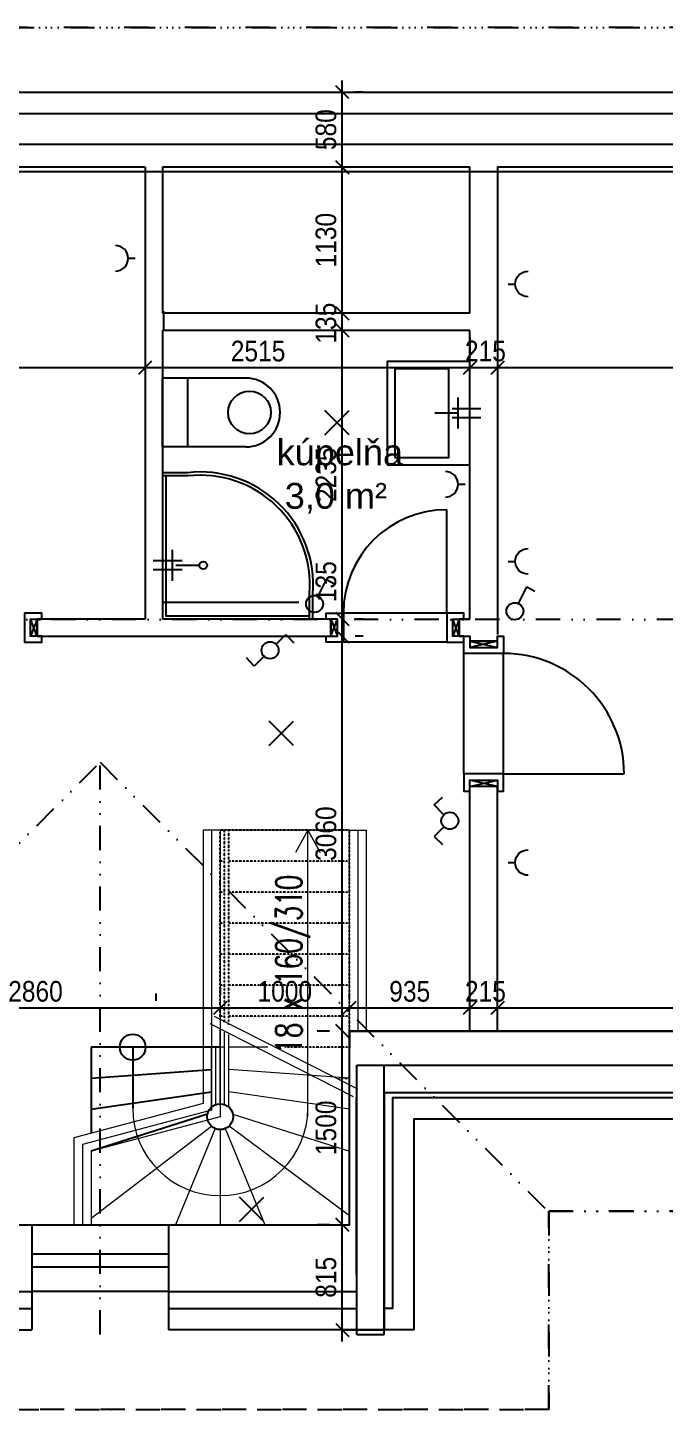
# Model space of a CAD drawing. Header units: millimetres. Extents: x 0 to 97365, y 0 to 29700.
# Drawn here: x 76260 to 81189, y 13416 to 24118 of the extents above; entities that cross this region are included whole.
import ezdxf
from ezdxf.enums import TextEntityAlignment as Align
from ezdxf.lldxf.tags import DXFTag

# ---------------------------------------------------------------- set-up
doc = ezdxf.new("R2010")
doc.units = ezdxf.units.MM
doc.linetypes.add('DIVIDE', pattern=[1.25, 0.5, -0.25, 0, -0.25, 0, -0.25])
doc.linetypes.add('DIVIDE2', pattern=[0.625, 0.25, -0.125, 0, -0.125, 0, -0.125])
for name, color, linetype in [('budovy', 3, 'Continuous'), ('DIM_100', 64, 'Continuous'), ('DVE_REZ', 1, 'Continuous'), ('EL_SVE', 52, 'Continuous'), ('EL_ZAS', 84, 'Continuous'), ('KOTY', 96, 'Continuous'), ('MUR_POH', 64, 'Continuous'), ('MUR_REZ', 3, 'Continuous'), ('OCE-POH', 151, 'Continuous'), ('SAD_REZ', 9, 'Continuous'), ('SAN-POH', 151, 'Continuous'), ('SAN_POH', 151, 'Continuous'), ('SCH-NAD', 1, 'DIVIDE'), ('TXT_50_MIESTN', 7, 'Continuous')]:
    doc.layers.add(name, color=color, linetype=linetype)
doc.layers.add('NOVE_MUR_YTONG', color=8, linetype='Continuous', lineweight=5)
doc.layers.add('Schodiљtм', color=7, linetype='Continuous', lineweight=9)
doc.layers.add('PLO_LIN', color=6, linetype='Continuous', plot=False)
doc.styles.add('ARIAL', font='ARIAL.TTF', dxfattribs={"height": 250})
doc.styles.add('ROMANS', font='ARIAL.TTF', dxfattribs={"width": 0.85})
doc.styles.add('SIMPLEX', font='SIMPLEX.SHX', dxfattribs={"width": 0.7})
tags = doc.linetypes.add('DASHED', pattern=[0.75, 0.5, -0.25]).pattern_tags.tags
tags[6:7] = [DXFTag(74, 4), DXFTag(75, 0), DXFTag(340, '0'), DXFTag(46, 1.0), DXFTag(50, 0.0), DXFTag(44, 0.0), DXFTag(45, 0.0)]
tags[4:5] = [DXFTag(74, 4), DXFTag(75, 0), DXFTag(340, '0'), DXFTag(46, 1.0), DXFTag(50, 0.0), DXFTag(44, 0.0), DXFTag(45, 0.0)]
doc.dimstyles.new('PAJO1-studia', dxfattribs={"dimtxt": 160, "dimasz": 100, "dimexe": 100, "dimexo": 250, "dimgap": 45, "dimtad": 1, "dimdec": 0, "dimrnd": 5, "dimtxsty": 'ROMANS', "dimblk": 'OBLIQUE', "dimcen": 200, "dimdle": 90, "dimadec": 0, "dimazin": 0, "dimtfac": 1, "dimtdec": 0, "dimtmove": 1, "dimatfit": 3, "dimfxl": 0, "dimarcsym": 0})

# ---------------------------------------------------------------- blocks, each defined once
blk = doc.blocks.new('zasuvka')
at = {"layer": 'EL_ZAS', "color": 3}
blk.add_line((17552036.3, 14178799.5), (17552016, 14178799.5), dxfattribs=at)
blk.add_arc((17551978.9, 14178799.5), 37.1, 270, 90, dxfattribs=at)
blk = doc.blocks.new('SPINAC STRIEDAVY')
at = {"layer": 'EL_SVE', "color": 3}
for p, q in [((436461.6, -314218.2), (436518.6, -314161.2)), ((436518.6, -314161.2), (436564.1, -314209.8)), ((436334.7, -314345), (436289.2, -314296.4)), ((436391.7, -314288), (436334.7, -314345))]:
    blk.add_line(p, q, dxfattribs=at)
blk.add_circle((436426.6, -314253.1), 49.4, dxfattribs=at)
blk = doc.blocks.new('_OBLIQUE')
at = {"color": 0, "linetype": 'ByBlock'}
blk.add_line((-0.5, -0.5), (0.5, 0.5), dxfattribs=at)
blk = doc.blocks.new('*D12')
at = {"layer": 'Defpoints', "color": 0}
for p in [(72011, 21471), (77170, 21485), (77170, 21471)]:
    blk.add_point(p, dxfattribs=at)
at = {"layer": 'KOTY', "color": 0, "lineweight": -2}
for p, q in [((72011, 21721), (72011, 21585)), ((77170, 21721), (77170, 21585)), ((71921, 21485), (77260, 21485))]:
    blk.add_line(p, q, dxfattribs=at)
at = {"layer": 'KOTY', "color": 0, "lineweight": -2, "xscale": 100, "yscale": 100, "zscale": 100, "rotation": 180}
blk.add_blockref('_OBLIQUE', (72011, 21485), dxfattribs=at)
at = {"layer": 'KOTY', "color": 0, "lineweight": -2, "xscale": 100, "yscale": 100, "zscale": 100}
blk.add_blockref('_OBLIQUE', (77170, 21485), dxfattribs=at)
at = {"layer": 'KOTY', "color": 0, "insert": (74591, 21612), "char_height": 160, "attachment_point": 5, "style": 'ROMANS'}
blk.add_mtext('5160', dxfattribs=at)
blk = doc.blocks.new('*D13')
at = {"layer": 'Defpoints', "color": 0}
for p in [(77170, 21471), (79684, 21485), (79684, 21471)]:
    blk.add_point(p, dxfattribs=at)
at = {"layer": 'KOTY', "color": 0, "lineweight": -2}
for p, q in [((77170, 21721), (77170, 21585)), ((79684, 21721), (79684, 21585)), ((77080, 21485), (79774, 21485))]:
    blk.add_line(p, q, dxfattribs=at)
at = {"layer": 'KOTY', "color": 0, "lineweight": -2, "xscale": 100, "yscale": 100, "zscale": 100, "rotation": 180}
blk.add_blockref('_OBLIQUE', (77170, 21485), dxfattribs=at)
at = {"layer": 'KOTY', "color": 0, "lineweight": -2, "xscale": 100, "yscale": 100, "zscale": 100}
blk.add_blockref('_OBLIQUE', (79684, 21485), dxfattribs=at)
at = {"layer": 'KOTY', "color": 0, "insert": (78044, 21612), "char_height": 160, "attachment_point": 5, "style": 'ROMANS'}
blk.add_mtext('2515', dxfattribs=at)
blk = doc.blocks.new('*D14')
at = {"layer": 'Defpoints', "color": 0}
for p in [(79684, 21471), (79898, 21485), (79898, 21471)]:
    blk.add_point(p, dxfattribs=at)
at = {"layer": 'KOTY', "color": 0, "lineweight": -2}
for p, q in [((79684, 21721), (79684, 21585)), ((79898, 21721), (79898, 21585)), ((79594, 21485), (79988, 21485))]:
    blk.add_line(p, q, dxfattribs=at)
at = {"layer": 'KOTY', "color": 0, "lineweight": -2, "xscale": 100, "yscale": 100, "zscale": 100, "rotation": 180}
blk.add_blockref('_OBLIQUE', (79684, 21485), dxfattribs=at)
at = {"layer": 'KOTY', "color": 0, "lineweight": -2, "xscale": 100, "yscale": 100, "zscale": 100}
blk.add_blockref('_OBLIQUE', (79898, 21485), dxfattribs=at)
at = {"layer": 'KOTY', "color": 0, "insert": (79804, 21612), "char_height": 160, "attachment_point": 5, "style": 'ROMANS'}
blk.add_mtext('215', dxfattribs=at)
blk = doc.blocks.new('*D15')
at = {"layer": 'Defpoints', "color": 0}
for p in [(79898, 21471), (85831, 21485), (85831, 21471)]:
    blk.add_point(p, dxfattribs=at)
at = {"layer": 'KOTY', "color": 0, "lineweight": -2}
for p, q in [((79898, 21721), (79898, 21585)), ((85831, 21721), (85831, 21585)), ((79808, 21485), (85921, 21485))]:
    blk.add_line(p, q, dxfattribs=at)
at = {"layer": 'KOTY', "color": 0, "lineweight": -2, "xscale": 100, "yscale": 100, "zscale": 100, "rotation": 180}
blk.add_blockref('_OBLIQUE', (79898, 21485), dxfattribs=at)
at = {"layer": 'KOTY', "color": 0, "lineweight": -2, "xscale": 100, "yscale": 100, "zscale": 100}
blk.add_blockref('_OBLIQUE', (85831, 21485), dxfattribs=at)
at = {"layer": 'KOTY', "color": 0, "insert": (82864, 21612), "char_height": 160, "attachment_point": 5, "style": 'ROMANS'}
blk.add_mtext('5935', dxfattribs=at)
blk = doc.blocks.new('*D29')
at = {"layer": 'Defpoints', "color": 0}
for p in [(78696, 14847), (78751, 14847), (78441, 14031)]:
    blk.add_point(p, dxfattribs=at)
at = {"layer": 'KOTY', "color": 0, "lineweight": -2}
for p, q in [((78696, 13941), (78696, 14937)), ((78501, 14847), (78596, 14847)), ((78691, 14031), (78796, 14031))]:
    blk.add_line(p, q, dxfattribs=at)
at = {"layer": 'KOTY', "color": 0, "lineweight": -2, "xscale": 100, "yscale": 100, "zscale": 100}
for p, rotation in [((78696, 14847), 90), ((78696, 14031), 270)]:
    blk.add_blockref('_OBLIQUE', p, dxfattribs=dict(at, rotation=rotation))
at = {"layer": 'KOTY', "color": 0, "insert": (78570, 14439), "char_height": 160, "attachment_point": 5, "rotation": 90, "style": 'ROMANS'}
blk.add_mtext('815', dxfattribs=at)
blk = doc.blocks.new('*D30')
at = {"layer": 'Defpoints', "color": 0}
for p in [(78696, 16347), (78751, 16347), (78751, 14847)]:
    blk.add_point(p, dxfattribs=at)
at = {"layer": 'KOTY', "color": 0, "lineweight": -2}
for p, q in [((78696, 14757), (78696, 16437)), ((78501, 16347), (78596, 16347)), ((78501, 14847), (78596, 14847))]:
    blk.add_line(p, q, dxfattribs=at)
at = {"layer": 'KOTY', "color": 0, "lineweight": -2, "xscale": 100, "yscale": 100, "zscale": 100}
for p, rotation in [((78696, 16347), 90), ((78696, 14847), 270)]:
    blk.add_blockref('_OBLIQUE', p, dxfattribs=dict(at, rotation=rotation))
at = {"layer": 'KOTY', "color": 0, "insert": (78570, 15597), "char_height": 160, "attachment_point": 5, "rotation": 90, "style": 'ROMANS'}
blk.add_mtext('1500', dxfattribs=at)
blk = doc.blocks.new('*D31')
at = {"layer": 'Defpoints', "color": 0}
for p in [(78608, 19404), (78696, 19404), (78751, 16347)]:
    blk.add_point(p, dxfattribs=at)
at = {"layer": 'KOTY', "color": 0, "lineweight": -2}
for p, q in [((78696, 16257), (78696, 19494)), ((78858, 19404), (78796, 19404)), ((78501, 16347), (78596, 16347))]:
    blk.add_line(p, q, dxfattribs=at)
at = {"layer": 'KOTY', "color": 0, "lineweight": -2, "xscale": 100, "yscale": 100, "zscale": 100}
for p, rotation in [((78696, 19404), 90), ((78696, 16347), 270)]:
    blk.add_blockref('_OBLIQUE', p, dxfattribs=dict(at, rotation=rotation))
at = {"layer": 'KOTY', "color": 0, "insert": (78570, 17875), "char_height": 160, "attachment_point": 5, "rotation": 90, "style": 'ROMANS'}
blk.add_mtext('3060', dxfattribs=at)
blk = doc.blocks.new('*D32')
at = {"layer": 'Defpoints', "color": 0}
for p in [(78608, 19537), (78696, 19537), (78608, 19404)]:
    blk.add_point(p, dxfattribs=at)
at = {"layer": 'KOTY', "color": 0, "lineweight": -2}
for p, q in [((78696, 19537), (78696, 20016)), ((78696, 19314), (78696, 19537)), ((78858, 19537), (78796, 19537)), ((78858, 19404), (78796, 19404))]:
    blk.add_line(p, q, dxfattribs=at)
at = {"layer": 'KOTY', "color": 0, "lineweight": -2, "xscale": 100, "yscale": 100, "zscale": 100}
for p, rotation in [((78696, 19537), 90), ((78696, 19404), 270)]:
    blk.add_blockref('_OBLIQUE', p, dxfattribs=dict(at, rotation=rotation))
at = {"layer": 'KOTY', "color": 0, "insert": (78570, 19827), "char_height": 160, "attachment_point": 5, "rotation": 90, "style": 'ROMANS'}
blk.add_mtext('135', dxfattribs=at)
blk = doc.blocks.new('*D33')
at = {"layer": 'Defpoints', "color": 0}
for p in [(78608, 21773), (78696, 21773), (78608, 19537)]:
    blk.add_point(p, dxfattribs=at)
at = {"layer": 'KOTY', "color": 0, "lineweight": -2}
for p, q in [((78696, 19447), (78696, 21863)), ((78858, 21773), (78796, 21773)), ((78858, 19537), (78796, 19537))]:
    blk.add_line(p, q, dxfattribs=at)
at = {"layer": 'KOTY', "color": 0, "lineweight": -2, "xscale": 100, "yscale": 100, "zscale": 100}
for p, rotation in [((78696, 21773), 90), ((78696, 19537), 270)]:
    blk.add_blockref('_OBLIQUE', p, dxfattribs=dict(at, rotation=rotation))
at = {"layer": 'KOTY', "color": 0, "insert": (78570, 20655), "char_height": 160, "attachment_point": 5, "rotation": 90, "style": 'ROMANS'}
blk.add_mtext('2235', dxfattribs=at)
blk = doc.blocks.new('*D34')
at = {"layer": 'Defpoints', "color": 0}
for p in [(78608, 21906), (78696, 21906), (78608, 21773)]:
    blk.add_point(p, dxfattribs=at)
at = {"layer": 'KOTY', "color": 0, "lineweight": -2}
for p, q in [((78696, 21683), (78696, 21996)), ((78858, 21906), (78796, 21906)), ((78858, 21773), (78796, 21773))]:
    blk.add_line(p, q, dxfattribs=at)
at = {"layer": 'KOTY', "color": 0, "lineweight": -2, "xscale": 100, "yscale": 100, "zscale": 100}
for p, rotation in [((78696, 21906), 90), ((78696, 21773), 270)]:
    blk.add_blockref('_OBLIQUE', p, dxfattribs=dict(at, rotation=rotation))
at = {"layer": 'KOTY', "color": 0, "insert": (78570, 21829), "char_height": 160, "attachment_point": 5, "rotation": 90, "style": 'ROMANS'}
blk.add_mtext('135', dxfattribs=at)
blk = doc.blocks.new('*D35')
at = {"layer": 'Defpoints', "color": 0}
for p in [(78608, 23037), (78696, 23037), (78608, 21906)]:
    blk.add_point(p, dxfattribs=at)
at = {"layer": 'KOTY', "color": 0, "lineweight": -2}
for p, q in [((78696, 21816), (78696, 23127)), ((78858, 23037), (78796, 23037)), ((78858, 21906), (78796, 21906))]:
    blk.add_line(p, q, dxfattribs=at)
at = {"layer": 'KOTY', "color": 0, "lineweight": -2, "xscale": 100, "yscale": 100, "zscale": 100}
for p, rotation in [((78696, 23037), 90), ((78696, 21906), 270)]:
    blk.add_blockref('_OBLIQUE', p, dxfattribs=dict(at, rotation=rotation))
at = {"layer": 'KOTY', "color": 0, "insert": (78570, 22472), "char_height": 160, "attachment_point": 5, "rotation": 90, "style": 'ROMANS'}
blk.add_mtext('1130', dxfattribs=at)
blk = doc.blocks.new('*D36')
at = {"layer": 'Defpoints', "color": 0}
for p in [(78608, 23618), (78696, 23618), (78608, 23037)]:
    blk.add_point(p, dxfattribs=at)
at = {"layer": 'KOTY', "color": 0, "lineweight": -2}
for p, q in [((78696, 22947), (78696, 23708)), ((78858, 23618), (78796, 23618)), ((78858, 23037), (78796, 23037))]:
    blk.add_line(p, q, dxfattribs=at)
at = {"layer": 'KOTY', "color": 0, "lineweight": -2, "xscale": 100, "yscale": 100, "zscale": 100}
for p, rotation in [((78696, 23618), 90), ((78696, 23037), 270)]:
    blk.add_blockref('_OBLIQUE', p, dxfattribs=dict(at, rotation=rotation))
at = {"layer": 'KOTY', "color": 0, "insert": (78570, 23328), "char_height": 160, "attachment_point": 5, "rotation": 90, "style": 'ROMANS'}
blk.add_mtext('580', dxfattribs=at)
blk = doc.blocks.new('*D40')
at = {"layer": 'Defpoints', "color": 0}
for p in [(77751, 16526), (77751, 16434), (74891, 16296)]:
    blk.add_point(p, dxfattribs=at)
at = {"layer": 'KOTY', "color": 0, "lineweight": -2}
for p, q in [((74891, 16546), (74891, 16626)), ((77751, 16684), (77751, 16626)), ((74801, 16526), (77841, 16526))]:
    blk.add_line(p, q, dxfattribs=at)
at = {"layer": 'KOTY', "color": 0, "lineweight": -2, "xscale": 100, "yscale": 100, "zscale": 100, "rotation": 180}
blk.add_blockref('_OBLIQUE', (74891, 16526), dxfattribs=at)
at = {"layer": 'KOTY', "color": 0, "lineweight": -2, "xscale": 100, "yscale": 100, "zscale": 100}
blk.add_blockref('_OBLIQUE', (77751, 16526), dxfattribs=at)
at = {"layer": 'KOTY', "color": 0, "insert": (76321, 16653), "char_height": 160, "attachment_point": 5, "style": 'ROMANS'}
blk.add_mtext('2860', dxfattribs=at)
blk = doc.blocks.new('*D41')
at = {"layer": 'Defpoints', "color": 0}
for p in [(78751, 16526), (77751, 16434), (78751, 16347)]:
    blk.add_point(p, dxfattribs=at)
at = {"layer": 'KOTY', "color": 0, "lineweight": -2}
for p, q in [((77751, 16684), (77751, 16626)), ((78751, 16597), (78751, 16626)), ((77661, 16526), (78841, 16526))]:
    blk.add_line(p, q, dxfattribs=at)
at = {"layer": 'KOTY', "color": 0, "lineweight": -2, "xscale": 100, "yscale": 100, "zscale": 100, "rotation": 180}
blk.add_blockref('_OBLIQUE', (77751, 16526), dxfattribs=at)
at = {"layer": 'KOTY', "color": 0, "lineweight": -2, "xscale": 100, "yscale": 100, "zscale": 100}
blk.add_blockref('_OBLIQUE', (78751, 16526), dxfattribs=at)
at = {"layer": 'KOTY', "color": 0, "insert": (78251, 16653), "char_height": 160, "attachment_point": 5, "style": 'ROMANS'}
blk.add_mtext('1000', dxfattribs=at)
blk = doc.blocks.new('*D42')
at = {"layer": 'Defpoints', "color": 0}
for p in [(79684, 16526), (78751, 16347), (79684, 16347)]:
    blk.add_point(p, dxfattribs=at)
at = {"layer": 'KOTY', "color": 0, "lineweight": -2}
for p, q in [((78751, 16597), (78751, 16626)), ((79684, 16597), (79684, 16626)), ((78661, 16526), (79774, 16526))]:
    blk.add_line(p, q, dxfattribs=at)
at = {"layer": 'KOTY', "color": 0, "lineweight": -2, "xscale": 100, "yscale": 100, "zscale": 100, "rotation": 180}
blk.add_blockref('_OBLIQUE', (78751, 16526), dxfattribs=at)
at = {"layer": 'KOTY', "color": 0, "lineweight": -2, "xscale": 100, "yscale": 100, "zscale": 100}
blk.add_blockref('_OBLIQUE', (79684, 16526), dxfattribs=at)
at = {"layer": 'KOTY', "color": 0, "insert": (79218, 16653), "char_height": 160, "attachment_point": 5, "style": 'ROMANS'}
blk.add_mtext('935', dxfattribs=at)
blk = doc.blocks.new('*D43')
at = {"layer": 'Defpoints', "color": 0}
for p in [(79898, 16526), (79684, 16347), (79898, 16347)]:
    blk.add_point(p, dxfattribs=at)
at = {"layer": 'KOTY', "color": 0, "lineweight": -2}
for p, q in [((79684, 16597), (79684, 16626)), ((79898, 16597), (79898, 16626)), ((79594, 16526), (79988, 16526))]:
    blk.add_line(p, q, dxfattribs=at)
at = {"layer": 'KOTY', "color": 0, "lineweight": -2, "xscale": 100, "yscale": 100, "zscale": 100, "rotation": 180}
blk.add_blockref('_OBLIQUE', (79684, 16526), dxfattribs=at)
at = {"layer": 'KOTY', "color": 0, "lineweight": -2, "xscale": 100, "yscale": 100, "zscale": 100}
blk.add_blockref('_OBLIQUE', (79898, 16526), dxfattribs=at)
at = {"layer": 'KOTY', "color": 0, "insert": (79804, 16653), "char_height": 160, "attachment_point": 5, "style": 'ROMANS'}
blk.add_mtext('215', dxfattribs=at)
blk = doc.blocks.new('*D44')
at = {"layer": 'Defpoints', "color": 0}
for p in [(85831, 16526), (79898, 16347), (85831, 16347)]:
    blk.add_point(p, dxfattribs=at)
at = {"layer": 'KOTY', "color": 0, "lineweight": -2}
for p, q in [((79898, 16597), (79898, 16626)), ((85831, 16597), (85831, 16626)), ((79808, 16526), (85921, 16526))]:
    blk.add_line(p, q, dxfattribs=at)
at = {"layer": 'KOTY', "color": 0, "lineweight": -2, "xscale": 100, "yscale": 100, "zscale": 100, "rotation": 180}
blk.add_blockref('_OBLIQUE', (79898, 16526), dxfattribs=at)
at = {"layer": 'KOTY', "color": 0, "lineweight": -2, "xscale": 100, "yscale": 100, "zscale": 100}
blk.add_blockref('_OBLIQUE', (85831, 16526), dxfattribs=at)
at = {"layer": 'KOTY', "color": 0, "insert": (82864, 16653), "char_height": 160, "attachment_point": 5, "style": 'ROMANS'}
blk.add_mtext('5935', dxfattribs=at)
blk = doc.blocks.new('KFJ')
at = {"layer": 'OCE-POH'}
for p, q in [((430011.2, -332475.4), (430011.2, -332295.1)), ((429975.8, -332359.1), (430142.5, -332359.1)), ((430011.2, -332385.3), (429875.3, -332385.3)), ((429975.8, -332411.5), (430142.5, -332411.5))]:
    blk.add_line(p, q, dxfattribs=at)
at = {"layer": 'SAN-POH'}
for points in [[(429599.9, -332685.3), (430079.9, -332685.3), (430079.9, -332085.3), (429599.9, -332085.3)], [(429642.7, -332642.4), (429957.8, -332642.4), (429957.8, -332128.1), (429642.7, -332128.1)]]:
    blk.add_lwpolyline(points, close=True, dxfattribs=at)
blk = doc.blocks.new('klozet')
at = {"layer": 'SAN-POH'}
for p, q in [((-154305.1, -248313.7), (-153821.6, -248313.7)), ((-153969.9, -248313.7), (-153969.9, -248713.7)), ((-153821.6, -248313.7), (-153821.6, -248713.7)), ((-154305.1, -248713.7), (-153821.6, -248713.7))]:
    blk.add_line(p, q, dxfattribs=at)
blk.add_circle((-154327.2, -248513.7), 124, dxfattribs=at)
blk.add_arc((-154305.1, -248513.7), 200, 90, 270, dxfattribs=at)
blk = doc.blocks.new('SPINAC SERIOVY')
at = {"layer": 'EL_SVE', "color": 3}
for p, q in [((435535.9, -314345), (435490.4, -314296.4)), ((435593, -314288), (435535.9, -314345)), ((435662.8, -314288), (435719.8, -314345)), ((435719.8, -314345), (435765.3, -314296.4))]:
    blk.add_line(p, q, dxfattribs=at)
blk.add_circle((435627.9, -314253.1), 49.4, dxfattribs=at)
blk = doc.blocks.new('jednoduchy vypinac')
at = {"layer": 'EL_SVE', "color": 3}
for p, q in [((17505858.1, 14180239.3), (17505828.6, 14180254.8)), ((17505887.7, 14180300.2), (17505858.1, 14180239.3))]:
    blk.add_line(p, q, dxfattribs=at)
blk.add_circle((17505901.3, 14180328.2), 31.1, dxfattribs=at)

msp = doc.modelspace()

# ---------------------------------------------------------------- linework, layer by layer
at = {"layer": 'budovy', "color": 8}
for p, q in [((77303.7, 23037.2), (77303.7, 21906.1)), ((77303.7, 21772.8), (77303.7, 19537.5))]:
    msp.add_line(p, q, dxfattribs=at)
for points in [[(77170.3, 23037.2), (77170.3, 19537.5)], [(79684.4, 21906.1), (79684.4, 23037.2)], [(85831.1, 20813.5), (85831.1, 23037.2), (79897.7, 23037.2), (79897.7, 19417.8)], [(79684.4, 21906.1), (77303.7, 21906.1)], [(79684.4, 21772.8), (77303.7, 21772.8)], [(79684.4, 19537.5), (79684.4, 21772.8)], [(76333.6, 19404.1), (76333.6, 19537.5)], [(77170.3, 19537.5), (76333.6, 19537.5)], [(78607.7, 19537.5), (77303.7, 19537.5)], [(78607.7, 19404.2), (78607.7, 19537.5)], [(79601, 19404.1), (79601, 19537.5)], [(79601, 19537.5), (79684.4, 19537.5)], [(79684.4, 19537.5), (79601, 19537.5)], [(76333.6, 19404.1), (78607.7, 19404.2)], [(79601, 19404.1), (79684.4, 19404.1)], [(77349.6, 14846.5), (78751.1, 14846.5), (78751.1, 16346.5), (85831.1, 16346.5), (85831.1, 18256.1)], [(74891.1, 16296.1), (74891.1, 14846.5), (76292.5, 14846.5)]]:
    msp.add_lwpolyline(points, dxfattribs=at)
at = {"layer": 'DIM_100', "color": 8}
msp.add_line((77256, 16579.8), (77256, 16637.9), dxfattribs=at)
at = {"layer": 'DVE_REZ', "color": 8}
for points in [[(79504.4, 19583.3), (79504.4, 20384.1)], [(76283.6, 19537.5), (76370.3, 19537.5), (76370.3, 19584.1), (76237, 19584.1), (76237, 19357.5), (76370.3, 19357.5), (76370.3, 19404.1), (76283.6, 19404.1), (76283.6, 19537.5)], [(76283.6, 19404.1), (76283.6, 19537.5)], [(76333.6, 19537.5), (76333.6, 19404.1), (76283.6, 19537.5)], [(76333.6, 19537.5), (76283.6, 19404.1)], [(78657.7, 19537.5), (78571, 19537.5), (78571, 19584.1), (78704.4, 19584.1), (78704.3, 19357.5), (78571, 19357.5), (78571, 19404.1), (78657.7, 19404.1), (78657.7, 19537.5)], [(78657.7, 19537.5), (78571, 19537.5), (78571, 19584.1), (78704.4, 19584.1), (78704.3, 19357.5), (78571, 19357.5), (78571, 19404.1), (78657.7, 19404.1), (78657.7, 19537.5)], [(78607.7, 19537.5), (78607.7, 19404.1), (78657.7, 19537.5)], [(78607.7, 19537.5), (78657.7, 19404.1)], [(79504.4, 19584.1), (78704.4, 19584.1)], [(79551, 19537.5), (79637.7, 19537.5), (79637.7, 19584.1), (79504.4, 19584.1), (79504.4, 19357.5), (79637.7, 19357.5), (79637.7, 19404.1), (79551, 19404.1), (79551, 19537.5)], [(79601, 19537.5), (79601, 19404.1), (79551, 19537.5)], [(79601, 19537.5), (79551, 19404.1)], [(79897.7, 19317.4), (79897.7, 19404.1), (79944.4, 19404.1), (79944.4, 19270.8), (79637.7, 19270.8), (79637.7, 19404.1), (79684.4, 19404.1), (79684.4, 19317.4), (79897.7, 19317.4)], [(79897.7, 19317.4), (79897.7, 19404.1), (79944.4, 19404.1), (79944.4, 19270.8), (79637.7, 19270.8), (79637.7, 19404.1), (79684.4, 19404.1), (79684.4, 19317.4), (79897.7, 19317.4)], [(79504.4, 19357.5), (78704.4, 19357.5)], [(79637.7, 18337.5), (79637.7, 19270.8)], [(79897.7, 19367.4), (79684.4, 19367.4), (79897.7, 19317.4)], [(79897.7, 19367.4), (79684.4, 19317.4)], [(79684.4, 19317.4), (79897.7, 19317.4)], [(79944.4, 18337.5), (79944.4, 19270.8)], [(79897.7, 18290.8), (79897.7, 18204.1), (79944.4, 18204.1), (79944.4, 18337.5), (79637.7, 18337.5), (79637.7, 18204.1), (79684.4, 18204.1), (79684.4, 18290.8), (79897.7, 18290.8)], [(79944.4, 18337.5), (80877.7, 18337.5)], [(79684.4, 18290.8), (79897.7, 18290.8)], [(79897.7, 18240.8), (79684.4, 18240.8), (79897.7, 18290.8)], [(79897.7, 18240.8), (79684.4, 18290.8)]]:
    msp.add_lwpolyline(points, dxfattribs=at)
for points in [[(76333.6, 19537.5), (76333.6, 19404.1), (76283.6, 19404.1), (76283.6, 19537.5)], [(78607.7, 19537.5), (78607.7, 19404.1), (78657.7, 19404.1), (78657.7, 19537.5)], [(79601, 19537.5), (79601, 19404.1), (79551, 19404.1), (79551, 19537.5)], [(79897.7, 19367.4), (79684.4, 19367.4), (79684.4, 19317.4), (79897.7, 19317.4)], [(79897.7, 18240.8), (79684.4, 18240.8), (79684.4, 18290.8), (79897.7, 18290.8)]]:
    msp.add_lwpolyline(points, close=True, dxfattribs=at)
for centre, radius, start, end in [((79504.4, 19584.1), 800, 90, 180), ((79944.4, 18337.5), 933.3, 0, 90)]:
    msp.add_arc(centre, radius, start, end, dxfattribs=at)
at = {"layer": 'EL_SVE', "color": 3}
for p, q in [((78560.9, 20965.1), (78749.5, 21153.7)), ((78749.5, 20965.1), (78560.9, 21153.7)), ((78129.9, 18557.7), (78318.5, 18746.2)), ((78318.5, 18557.7), (78129.9, 18746.2)), ((77901, 14871.7), (78089.6, 15060.3)), ((78089.6, 14871.7), (77901, 15060.3))]:
    msp.add_line(p, q, dxfattribs=at)
at = {"layer": 'MUR_POH', "color": 8}
for p, q in [((86497.7, 23214.1), (63231.1, 23214.1)), ((86497.7, 23000.7), (63231.1, 23000.7)), ((78807.7, 14031.5), (78807.7, 16081.7)), ((78807.7, 16081.7), (86497.7, 16081.7)), ((79021.1, 15868.3), (79021.1, 14031.5)), ((86497.7, 15868.3), (79021.1, 15868.3)), ((74834.4, 14329.5), (76292.5, 14329.5)), ((77349.6, 14329.5), (78807.7, 14329.5))]:
    msp.add_line(p, q, dxfattribs=at)
at = {"layer": 'MUR_POH', "color": 8, "linetype": 'DASHED', "ltscale": 150}
for p, q in [((77751.1, 16221.8), (76751.1, 16221.8)), ((77073.3, 16221.8), (77073.3, 15749.5)), ((76751.1, 15981.8), (77684.4, 16048.5)), ((76751.1, 15741.8), (77684.4, 15875.2)), ((77652.9, 15701.8), (76751.1, 15416.8))]:
    msp.add_line(p, q, dxfattribs=at)
at = {"layer": 'MUR_POH', "color": 8, "linetype": 'DIVIDE2', "ltscale": 750}
for points in [[(62991.4, 14951.5), (73346.7, 14951.5), (73346.7, 13416.1), (80295.4, 13416.1), (80295.4, 14951.5), (87043.8, 14951.5), (87043.8, 24118.1), (62991.4, 24118.1), (62991.4, 14951.5)], [(87043.8, 14951.5), (80295.4, 14951.5), (80295.4, 13416.1), (73346.7, 13416.1), (73346.7, 14951.5), (62991.4, 14951.5), (62991.4, 24118.1), (87043.8, 24118.1)], [(86477.7, 19534.8), (62991.4, 19534.8)], [(73346.7, 14951.5), (76821.1, 18428), (80287.7, 14951.5)], [(76821.1, 13996.1), (76821.1, 18428)]]:
    msp.add_lwpolyline(points, dxfattribs=at)
at = {"layer": 'MUR_POH', "color": 8}
for points in [[(63936.4, 20813.5), (63936.4, 22986.8), (63936.4, 23453.5), (86297.7, 23453.5), (86297.7, 20813.5)], [(79684.4, 19367.4), (79897.7, 19367.4)]]:
    msp.add_lwpolyline(points, dxfattribs=at)
at = {"layer": 'MUR_POH', "color": 8, "flags": 128}
for points in [[(86297.7, 18256.1), (86297.7, 15828.5), (79084.4, 15828.5), (79084.4, 14196.1), (79021.1, 14196.1)], [(78807.7, 13996.1), (78807.7, 16081.7)], [(79021.1, 13996.1), (79021.1, 16081.7)], [(76292.5, 14846.5), (77349.6, 14846.5)], [(77349.6, 14329.5), (76292.5, 14329.5)], [(78807.7, 14031.5), (79021.1, 14031.5)], [(78807.7, 13996.1), (79021.1, 13996.1)]]:
    msp.add_lwpolyline(points, dxfattribs=at)
at = {"layer": 'MUR_POH', "color": 8, "linetype": 'DASHED', "ltscale": 150, "flags": 128}
msp.add_lwpolyline([(76751.1, 16221.8), (76751.1, 15554.8)], dxfattribs=at)
at = {"layer": 'MUR_POH', "color": 8, "linetype": 'DASHED', "ltscale": 150}
msp.add_circle((77073.3, 16221.8), 100, dxfattribs=at)
at = {"layer": 'MUR_REZ', "color": 8}
for points in [[(63771.7, 20813.5), (63771.7, 22986.8), (63771.7, 23618.1), (86462.4, 23618.1), (86462.4, 20813.5)], [(63936.4, 20813.5), (63936.4, 22986.8), (63936.4, 22986.8), (63936.4, 23453.5), (86297.7, 23453.5), (86297.7, 20813.5)], [(77170.3, 23037.2), (72011.1, 23037.2)], [(79684.4, 23037.2), (77303.7, 23037.2)], [(85831.1, 18256.1), (85831.1, 16346.5), (78751.1, 16346.5), (78751.1, 16213.2)], [(86462.4, 18256.1), (86462.4, 15663.9), (79249.1, 15663.9), (79249.1, 14031.5), (79021.1, 14031.5)], [(79684.4, 16346.5), (79684.4, 18240.8)], [(79897.7, 16346.5), (79897.7, 18240.8)]]:
    msp.add_lwpolyline(points, dxfattribs=at)
at = {"layer": 'MUR_REZ', "color": 8, "ltscale": 0.01}
msp.add_circle((77751.1, 15682.8), 100, dxfattribs=at)
at = {"layer": 'OCE-POH', "color": 8, "flags": 128}
for points in [[(76292.5, 14621.3), (77349.6, 14621.3)], [(76292.5, 14521.3), (77349.6, 14521.3)]]:
    msp.add_lwpolyline(points, dxfattribs=at)
at = {"layer": 'PLO_LIN'}
msp.add_lwpolyline([(77314.2, 21765.9), (77315, 21922.6)], dxfattribs=at)
at = {"layer": 'PLO_LIN', "color": 8, "flags": 128}
for points in [[(76292.5, 14846.5), (76292.5, 14329.5)], [(77349.6, 14846.5), (77349.6, 14329.5)], [(76292.5, 14329.5), (76292.5, 14031.5)], [(77349.6, 14329.5), (77349.6, 14031.5)], [(74393.1, 14113.5), (74393.1, 14031.5), (76292.5, 14031.5)], [(79249.1, 14113.5), (79249.1, 14031.5), (77349.6, 14031.5)]]:
    msp.add_lwpolyline(points, dxfattribs=at)
at = {"layer": 'PLO_LIN', "color": 8}
for points in [[(74834.4, 14196.1), (76292.5, 14196.1)], [(77349.6, 14196.1), (78807.7, 14196.1)]]:
    msp.add_lwpolyline(points, dxfattribs=at)
at = {"layer": 'SAN_POH', "color": 8}
for p, q in [((77303.7, 20562.9), (77303.7, 19537.5)), ((77382.8, 19833.2), (77382.8, 20073.7)), ((77455.4, 19988.4), (77233.1, 19988.4)), ((77455.4, 19918.5), (77233.1, 19918.5)), ((77408.2, 19953.5), (77589.3, 19953.5))]:
    msp.add_line(p, q, dxfattribs=at)
for points in [[(78468.4, 19537.5), (78468.4, 19733.1, 0.4712466), (77499, 20671), (77303.7, 20671)], [(78442.9, 19537.5), (78442.9, 19734.1, 0.4721133), (77500.4, 20645.6), (77303.7, 20645.6)]]:
    msp.add_lwpolyline(points, format="xyb", dxfattribs=at)
at = {"layer": 'SAN_POH', "color": 8, "flags": 128}
msp.add_lwpolyline([(77329.1, 20645.6), (77329.1, 19562.9), (78442.9, 19562.9)], dxfattribs=at)
at = {"layer": 'SAN_POH', "color": 8, "linetype": 'DASHED', "ltscale": 150}
msp.add_lwpolyline([(78360.4, 19665.7), (77306.3, 19665.7)], dxfattribs=at)
at = {"layer": 'SAN_POH', "color": 8}
msp.add_lwpolyline([(78804.4, 15829.5), (78804.4, 14462.8)], dxfattribs=at)
msp.add_circle((77619.3, 19953.5), 30, dxfattribs=at)
at = {"layer": 'SCH-NAD', "color": 8, "ltscale": 0.3}
for p, q in [((77751.1, 16434.2), (77751.1, 17901.8)), ((78751.1, 17901.8), (77751.1, 17901.8)), ((77784.4, 16415), (77784.4, 17901.8)), ((77817.7, 16395.7), (77817.7, 17901.8)), ((77784.4, 17661.8), (77751.1, 17661.8)), ((78751.1, 17661.8), (77817.7, 17661.8)), ((77784.4, 17421.8), (77751.1, 17421.8)), ((78751.1, 17421.8), (77817.7, 17421.8)), ((77784.4, 17181.8), (77751.1, 17181.8)), ((78751.1, 17181.8), (77817.7, 17181.8)), ((77784.4, 16941.8), (77751.1, 16941.8)), ((78751.1, 16941.8), (77817.7, 16941.8)), ((77784.4, 16701.8), (77751.1, 16701.8)), ((78751.1, 16701.8), (77817.7, 16701.8)), ((77784.4, 16461.8), (77751.1, 16461.8)), ((78751.1, 16461.8), (77817.7, 16461.8)), ((78751.1, 16221.8), (78252.3, 16221.8)), ((78668, 15981.8), (78751.1, 15981.8))]:
    msp.add_line(p, q, dxfattribs=at)
at = {"layer": 'SCH-NAD', "color": 8, "ltscale": 0.3, "flags": 128}
msp.add_lwpolyline([(78751.1, 16296.1), (78751.1, 17901.8)], dxfattribs=at)
at = {"layer": 'Schodiљtм', "color": 8, "ltscale": 0.01}
for p, q in [((78428.8, 17901.8), (78332.9, 17728.1)), ((78428.8, 15682.8), (78428.8, 17901.8)), ((78428.8, 17901.8), (78524.7, 17728.1)), ((77669.9, 16404.1), (78780.4, 15839.9)), ((77703.2, 16461.8), (78813.7, 15897.7)), ((77751.1, 15782.8), (77751.1, 16357.2)), ((77784.4, 15777.1), (77784.4, 16338)), ((77817.7, 15757.3), (77817.7, 16318.7)), ((77684.4, 15757.3), (77684.4, 16221.8)), ((77717.7, 15777.1), (77717.7, 16221.8)), ((77784.4, 16221.8), (77751.1, 16221.8)), ((78118.9, 16221.8), (77817.7, 16221.8)), ((78751.1, 15981.8), (77817.7, 16048.5)), ((78751.1, 15741.8), (77817.7, 15875.2)), ((77849.2, 15701.8), (78751.1, 15416.8)), ((76751.1, 14897.8), (77683.1, 15609.4)), ((77712.1, 15590.7), (77405.6, 14846.5)), ((77751.1, 15582.8), (77751.1, 14846.5)), ((77790, 15590.7), (78096.5, 14846.5)), ((78751.1, 14915.7), (77819, 15609.4))]:
    msp.add_line(p, q, dxfattribs=at)
for points in [[(77617.7, 17901.8), (77617.7, 15785.3), (76617.7, 15519.3), (76617.7, 14846.5)], [(77684.4, 17901.8), (77684.4, 15734.1), (76684.4, 15468.1), (76684.4, 14846.5)]]:
    msp.add_lwpolyline(points, dxfattribs=at)
at = {"layer": 'Schodiљtм', "color": 8, "ltscale": 0.01, "flags": 128}
for points in [[(78751.1, 16296.1), (78751.1, 17901.8), (77751.1, 17901.8), (77751.1, 15682.8), (76751.1, 15416.8), (76751.1, 14846.5)], [(77751.1, 17901.8), (77617.7, 17901.8)], [(78751.1, 17901.8), (78884.4, 17901.8)], [(78817.7, 16346.5), (78817.7, 17901.8)], [(78884.4, 16346.5), (78884.4, 17901.8)]]:
    msp.add_lwpolyline(points, dxfattribs=at)
at = {"layer": 'Schodiљtм', "color": 8, "ltscale": 0.01}
msp.add_arc((77751.1, 15749.5), 677.8, 180, 0, dxfattribs=at)

# ---------------------------------------------------------------- block references
at = {"layer": 'EL_SVE', "xscale": 2.115523986177211, "yscale": 2.115523986177211, "zscale": 2.115523986177211, "rotation": 180}
for p in [(37112635.3, 30018479), (37114185.9, 30018422.3)]:
    msp.add_blockref('jednoduchy vypinac', p, dxfattribs=at)
at = {"layer": 'MUR_POH', "color": 8, "xscale": 1.333333333333866, "yscale": 1.333333333333866, "zscale": 1.333333333333866, "rotation": 180}
msp.add_blockref('klozet', (-127791.8, -310214.1), dxfattribs=at)
at = {"layer": 'MUR_REZ', "color": 8, "xscale": 1.333333333333866, "yscale": 1.333333333333866, "zscale": 1.333333333333866}
msp.add_blockref('KFJ', (-493755.4, 464313.1), dxfattribs=at)
at = {"layer": 'NOVE_MUR_YTONG', "xscale": 1.333333333333866, "yscale": 1.333333333333866, "zscale": 1.333333333333866}
msp.add_blockref('SPINAC STRIEDAVY', (-503765.5, 438299.4), dxfattribs=at)
at = {"layer": 'NOVE_MUR_YTONG', "xscale": 1.333333333333866, "yscale": 1.333333333333866, "zscale": 1.333333333333866, "rotation": -90.00000000000001}
msp.add_blockref('SPINAC SERIOVY', (498532.6, 598812.3), dxfattribs=at)
at = {"layer": 'SAD_REZ', "yscale": 2.666666666667731, "zscale": 2.666666666667731}
for p, xscale in [((-46728337.4, -37787800.8), 2.666666666667731), ((46885410.6, -37788000), -2.666666666667731), ((-46725783, -37789551.2), 2.666666666667731), ((46885410.6, -37790148.2), -2.666666666667731), ((46885410.6, -37792480.4), -2.666666666667731)]:
    msp.add_blockref('zasuvka', p, dxfattribs=dict(at, xscale=xscale))

# ---------------------------------------------------------------- texts
at = {"layer": 'DIM_100', "color": 8, "linetype": 'Continuous', "style": 'SIMPLEX', "width": 0.7}
msp.add_text('18 x 160/310', height=200, rotation=90, dxfattribs=at).set_placement((78381.8, 16864.3), align=Align.CENTER)
at = {"layer": 'TXT_50_MIESTN', "color": 8, "style": 'ARIAL'}
for s, p in [('kúpelňa', (78677, 20728.4)), ('3,0 m²', (78646.5, 20391.6))]:
    msp.add_text(s, height=200, dxfattribs=at).set_placement(p, align=Align.CENTER)

# ---------------------------------------------------------------- dimensions: what is measured, and where the dimension line sits
at = {"layer": 'KOTY', "color": 8}
for base, p1, p2, picture, middle in [((78696.3, 23618.1), (78607.7, 23037.2), (78607.7, 23618.1), '*D36', (78569.6, 23327.7)), ((78696.3, 23037.2), (78607.7, 21906.1), (78607.7, 23037.2), '*D35', (78569.6, 22471.7)), ((78696.3, 21772.8), (78607.7, 19537.5), (78607.7, 21772.8), '*D33', (78569.6, 20655.1)), ((78696.3, 19537.5), (78607.7, 19404.2), (78607.7, 19537.5), '*D32', (78569.6, 19826.6)), ((78696.3, 19404.2), (78751.1, 16346.5), (78607.7, 19404.2), '*D31', (78569.6, 17875.4)), ((78696.3, 16346.5), (78751.1, 14846.5), (78751.1, 16346.5), '*D30', (78569.6, 15596.5)), ((78696.3, 14846.5), (78441.1, 14031.5), (78751.1, 14846.5), '*D29', (78569.6, 14439))]:
    dim = msp.add_linear_dim(base=base, p1=p1, p2=p2, angle=90, dimstyle='PAJO1-studia', override={"dimtmove": 0}, dxfattribs=at)
    dim.commit()
    dim.dimension.update_dxf_attribs({"geometry": picture, "text_midpoint": middle})
dim = msp.add_linear_dim(base=(78696.3, 21906.1), p1=(78607.7, 21772.8), p2=(78607.7, 21906.1), angle=90, dimstyle='PAJO1-studia', override={"dimtmove": 0}, dxfattribs=at)
dim.commit()
dim.dimension.update_dxf_attribs({"geometry": '*D34', "text_midpoint": (78696.3, 21828.9), "dimtype": 160})
for base, p1, p2, picture, middle in [((77170.3, 21485.5), (72011.1, 21470.8), (77170.3, 21470.8), '*D12', (74590.7, 21612.2)), ((85831.1, 21485.5), (79897.7, 21470.8), (85831.1, 21470.8), '*D15', (82864.4, 21612.2)), ((77751.1, 16526.2), (74891.1, 16296.1), (77751.1, 16434.2), '*D40', (76321.1, 16652.9)), ((78751.1, 16526.2), (77751.1, 16434.2), (78751.1, 16346.5), '*D41', (78251.1, 16652.9)), ((79684.4, 16526.2), (78751.1, 16346.5), (79684.4, 16346.5), '*D42', (79217.7, 16652.9)), ((85831.1, 16526.2), (79897.7, 16346.5), (85831.1, 16346.5), '*D44', (82864.4, 16652.9))]:
    dim = msp.add_linear_dim(base=base, p1=p1, p2=p2, dimstyle='PAJO1-studia', override={"dimtmove": 0}, dxfattribs=at)
    dim.commit()
    dim.dimension.update_dxf_attribs({"geometry": picture, "text_midpoint": middle})
for base, p1, p2, picture, middle in [((79684.4, 21485.5), (77170.3, 21470.8), (79684.4, 21470.8), '*D13', (78044.1, 21485.5)), ((79897.7, 21485.5), (79684.4, 21470.8), (79897.7, 21470.8), '*D14', (79804.4, 21485.5)), ((79897.7, 16526.2), (79684.4, 16346.5), (79897.7, 16346.5), '*D43', (79804.4, 16526.2))]:
    dim = msp.add_linear_dim(base=base, p1=p1, p2=p2, dimstyle='PAJO1-studia', override={"dimtmove": 0}, dxfattribs=at)
    dim.commit()
    dim.dimension.update_dxf_attribs({"geometry": picture, "text_midpoint": middle, "dimtype": 160})

doc.saveas('drawing.dxf')
